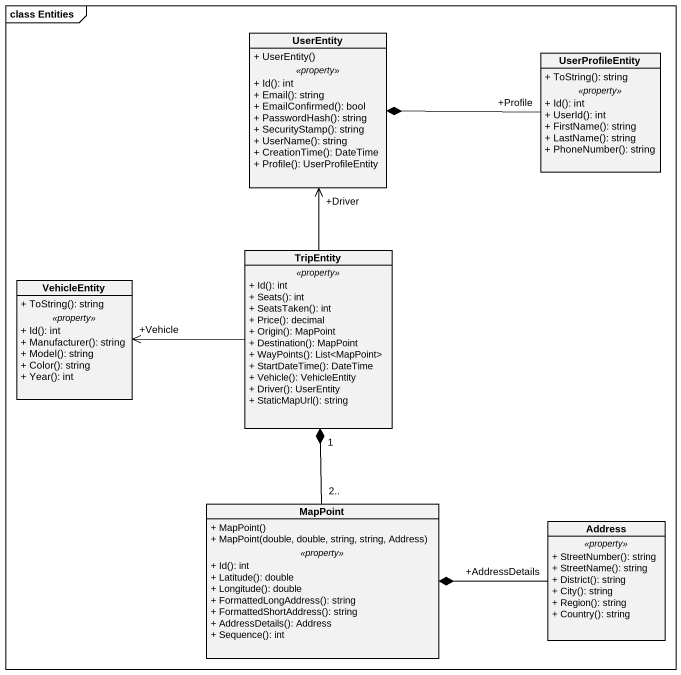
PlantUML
@startuml
mainframe class Entities
hide circle
hide empty members
skinparam classAttributeIconSize 0
class UserEntity {
  + UserEntity()
  .. <<property>> ..
  + Id(): int
  + Email(): string
  + EmailConfirmed(): bool
  + PasswordHash(): string
  + SecurityStamp(): string
  + UserName(): string
  + CreationTime(): DateTime
  + Profile(): UserProfileEntity
}
class UserProfileEntity {
  + ToString(): string
  .. <<property>> ..
  + Id(): int
  + UserId(): int
  + FirstName(): string
  + LastName(): string
  + PhoneNumber(): string
}
class VehicleEntity {
  + ToString(): string
  .. <<property>> ..
  + Id(): int
  + Manufacturer(): string
  + Model(): string
  + Color(): string
  + Year(): int
}
class TripEntity {
  .. <<property>> ..
  + Id(): int
  + Seats(): int
  + SeatsTaken(): int
  + Price(): decimal
  + Origin(): MapPoint
  + Destination(): MapPoint
  + WayPoints(): List<MapPoint>
  + StartDateTime(): DateTime
  + Vehicle(): VehicleEntity
  + Driver(): UserEntity
  + StaticMapUrl(): string
}
class MapPoint {
  + MapPoint()
  + MapPoint(double, double, string, string, Address)
  .. <<property>> ..
  + Id(): int
  + Latitude(): double
  + Longitude(): double
  + FormattedLongAddress(): string
  + FormattedShortAddress(): string
  + AddressDetails(): Address
  + Sequence(): int
}
class Address {
  .. <<property>> ..
  + StreetNumber(): string
  + StreetName(): string
  + District(): string
  + City(): string
  + Region(): string
  + Country(): string
}
UserProfileEntity "+Profile" -left-* UserEntity
TripEntity -up-> "+Driver" UserEntity
TripEntity -left-> "+Vehicle" VehicleEntity
MapPoint "2.." -up-* "1" TripEntity
Address "+AddressDetails" -left-* MapPoint
@enduml
